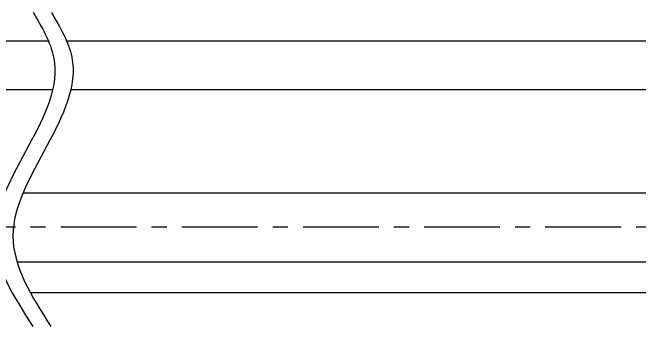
# Model space of a CAD drawing. Extents: x 16296675745 to 16296677481, y -37409619395 to -37409618123.
# Drawn here: x 16296676704.9 to 16296676808.4, y -37409618565 to -37409618513.1 of the extents above; entities that cross this region are included whole.
import ezdxf

# ---------------------------------------------------------------- set-up
doc = ezdxf.new("R2010")
doc.units = 0
doc.header["$LTSCALE"] = 10
doc.header["$MEASUREMENT"] = 0
doc.linetypes.add('CENTER', pattern=[2, 1.25, -0.25, 0.25, -0.25])
doc.layers.get('0').update_dxf_attribs({"linetype": 'CONTINUOUS'})
doc.layers.add('BODY', color=7, linetype='CONTINUOUS')

msp = doc.modelspace()

# ---------------------------------------------------------------- linework, layer by layer
at = {"color": 1, "linetype": 'CENTER'}
msp.add_line((16296676905.31856, -37409618548.569839), (16296676515.31856, -37409618548.569839), dxfattribs=at)
at = {"ltscale": 0.5}
for points in [[(16296676708.27169, -37409618513.091179), (16296676711.62998, -37409618520.449608), (16296676701.901581, -37409618549.973892), (16296676708.1803, -37409618564.978416)], [(16296676711.27169, -37409618513.091179), (16296676714.62998, -37409618520.449608), (16296676704.901581, -37409618549.973892), (16296676711.1803, -37409618564.978416)]]:
    msp.add_spline(points, degree=3, dxfattribs=at)
at = {"layer": 'BODY'}
for p, q in [((16296676710.780411, -37409618517.811012), (16296676553.31856, -37409618517.811012)), ((16296676867.31856, -37409618517.811012), (16296676713.780411, -37409618517.811012)), ((16296676553.31856, -37409618525.811012), (16296676711.47574, -37409618525.811012)), ((16296676714.47574, -37409618525.811012), (16296676867.31856, -37409618525.811012)), ((16296676706.594839, -37409618542.875107), (16296676867.31856, -37409618542.875107)), ((16296676867.31856, -37409618554.335274), (16296676705.59334, -37409618554.335274)), ((16296676867.31856, -37409618559.431473), (16296676707.82233, -37409618559.431473))]:
    msp.add_line(p, q, dxfattribs=at)

doc.saveas('drawing.dxf')
